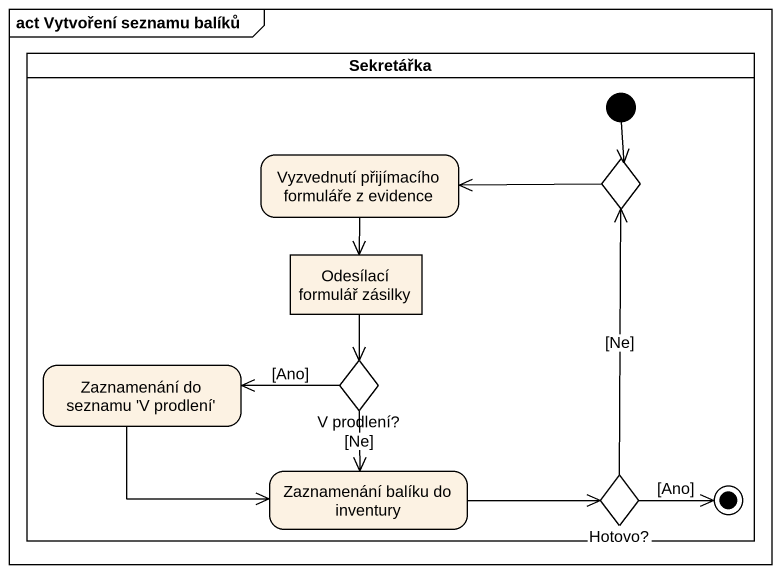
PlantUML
@startuml
mainframe act Vytvoření seznamu balíků
hide empty description
state Sekretářka <<partition>> {
  state "Vyzvednutí přijímacího formuláře z evidence" as Vyzvednutí_přijímacího
  state choice1 <<choice>>
  state "Odesílací formulář zásilky" as Odesílací_formulář_zásilky <<object>>
  state "Zaznamenání do seznamu 'V prodlení'" as Zaznamenání_do_seznamu_V
  state "V prodlení?" as V_prodlení <<choice>>
  state "Zaznamenání balíku do inventury" as Zaznamenání_balíku_do
  state "Hotovo?" as Hotovo <<choice>>
  [*] --> choice1
  Hotovo -right-> [*] : [Ano]
}
Vyzvednutí_přijímacího --> Odesílací_formulář_zásilky
choice1 -left-> Vyzvednutí_přijímacího
Odesílací_formulář_zásilky --> V_prodlení
Zaznamenání_do_seznamu_V -right-> Zaznamenání_balíku_do
V_prodlení -left-> Zaznamenání_do_seznamu_V : [Ano]
V_prodlení --> Zaznamenání_balíku_do : [Ne]
Zaznamenání_balíku_do -right-> Hotovo
Hotovo -up-> choice1 : [Ne]
@enduml
